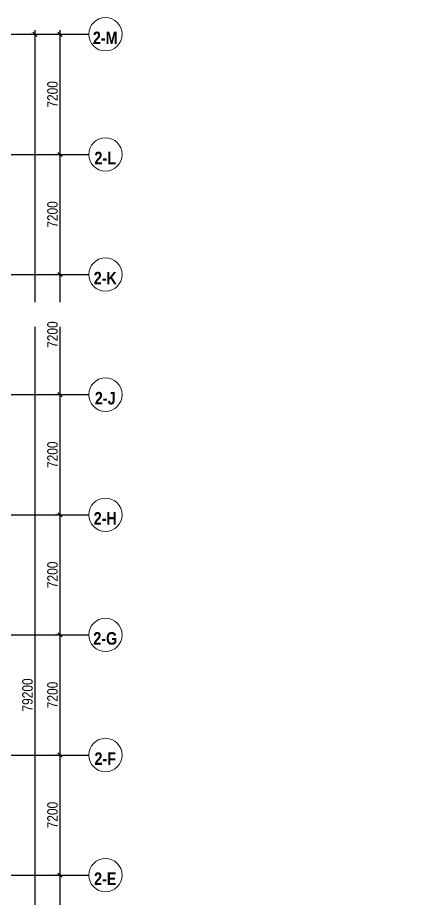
# Model space of a CAD drawing. Header units: millimetres. Extents: x -20146070 to 165023, y -3349561 to 35447.
# Drawn here: x 40471 to 63776, y -47818 to 4975 of the extents above; entities that cross this region are included whole.
import ezdxf
from ezdxf import colors
from ezdxf.entities.mleader import LeaderData, LeaderLine
from ezdxf.math import Vec2, Vec3

# ---------------------------------------------------------------- set-up
doc = ezdxf.new("R2010")
doc.units = ezdxf.units.MM
doc.header["$LTSCALE"] = 50
doc.header["$PDMODE"] = 35
doc.layers.get('Defpoints').update_dxf_attribs({"color": 8, "lineweight": 9})
for name, color, linetype in [('M_FIREALAM-_E-', 10, 'Continuous'), ('NW_DIMENSION', 32, 'Continuous'), ('NW_GRID LINE', 8, 'Continuous')]:
    doc.layers.add(name, color=color, linetype=linetype)
doc.layers.add('S-_ANOTGRID_E', color=8, linetype='Continuous', lineweight=9)
doc.styles.add('Arial Narrow', font='ARIALN.TTF', dxfattribs={"height": 625})
doc.styles.add('Arial Narrow_B', font='ARIALNB.TTF', dxfattribs={"height": 750})
doc.styles.add('RomanS', font='romans__.ttf', dxfattribs={"width": 0.75, "height": 40})
doc.dimstyles.new('IDA_-_Arial_-_2_5mm_-_Black_-_Diagonal', dxfattribs={"dimscale": 304.8, "dimtxt": 639.644359, "dimasz": 0.82021, "dimexe": 0.82021, "dimexo": 1.230315, "dimgap": 0.410105, "dimtad": 1, "dimdec": 0, "dimzin": 0, "dimdsep": 46, "dimtxsty": 'Arial Narrow', "dimblk1": 'OBLIQUE', "dimblk2": 'OBLIQUE', "dimsah": 1, "dimcen": 0.09, "dimdle": 0.82021, "dimadec": 6, "dimazin": 0, "dimtfac": 1, "dimtdec": 4, "dimtix": 1, "dimtmove": 0, "dimatfit": 3, "dimfxl": 1, "dimtvp": 1, "dimtolj": 1, "dimtzin": 0, "dimarcsym": 2})

# ---------------------------------------------------------------- blocks, each defined once
blk = doc.blocks.new('Grid - 4 mm Dia-236334-BLK2 1ST STOREY DOOR SCHEDULE')
at = {"layer": 'S-_ANOTGRID_E'}
blk.add_circle((0, 0), 4, dxfattribs=at)
blk = doc.blocks.new('_Oblique')
at = {"color": 0, "linetype": 'ByBlock', "lineweight": -2}
blk.add_line((-0.5, -0.5), (0.5, 0.5), dxfattribs=at)
blk = doc.blocks.new('DIMBLOCK6-BLK2 1ST STOREY DOOR SCHEDULE')
at = {"layer": 'Defpoints', "color": 0, "transparency": 16777216}
for p in [(43186, 3975), (43010, -3225), (43186, -3225)]:
    blk.add_point(p, dxfattribs=at)
at = {"layer": 'NW_DIMENSION', "color": 0, "lineweight": -2, "transparency": 16777216}
for p, q in [((43010, 4225), (43010, -3475)), ((42811, 3975), (42760, 3975)), ((42811, -3225), (42760, -3225))]:
    blk.add_line(p, q, dxfattribs=at)
at = {"layer": 'NW_DIMENSION', "color": 0, "lineweight": -2, "transparency": 16777216, "xscale": 250, "yscale": 250, "zscale": 250}
for p, rotation in [((43010, 3975), 90), ((43010, -3225), 270)]:
    blk.add_blockref('_Oblique', p, dxfattribs=dict(at, rotation=rotation))
at = {"layer": 'NW_DIMENSION', "color": 0, "transparency": 16777216, "insert": (42565, 375), "char_height": 625, "attachment_point": 5, "rotation": 90, "style": 'Arial Narrow'}
blk.add_mtext('\\A1;7200', dxfattribs=at)
blk = doc.blocks.new('DIMBLOCK7-BLK2 1ST STOREY DOOR SCHEDULE')
at = {"layer": 'Defpoints', "color": 0, "transparency": 16777216}
for p in [(43186, -3225), (43010, -10425), (43186, -10425)]:
    blk.add_point(p, dxfattribs=at)
at = {"layer": 'NW_DIMENSION', "color": 0, "lineweight": -2, "transparency": 16777216}
for p, q in [((43010, -2975), (43010, -10675)), ((42811, -3225), (42760, -3225)), ((42811, -10425), (42760, -10425))]:
    blk.add_line(p, q, dxfattribs=at)
at = {"layer": 'NW_DIMENSION', "color": 0, "lineweight": -2, "transparency": 16777216, "xscale": 250, "yscale": 250, "zscale": 250}
for p, rotation in [((43010, -3225), 90), ((43010, -10425), 270)]:
    blk.add_blockref('_Oblique', p, dxfattribs=dict(at, rotation=rotation))
at = {"layer": 'NW_DIMENSION', "color": 0, "transparency": 16777216, "insert": (42565, -6825), "char_height": 625, "attachment_point": 5, "rotation": 90, "style": 'Arial Narrow'}
blk.add_mtext('\\A1;7200', dxfattribs=at)
blk = doc.blocks.new('DIMBLOCK8-BLK2 1ST STOREY DOOR SCHEDULE')
at = {"layer": 'Defpoints', "color": 0, "transparency": 16777216}
for p in [(43186, -10425), (43010, -17625), (43186, -17625)]:
    blk.add_point(p, dxfattribs=at)
at = {"layer": 'NW_DIMENSION', "color": 0, "lineweight": -2, "transparency": 16777216}
for p, q in [((42811, -10425), (42760, -10425)), ((43010, -10175), (43010, -17875)), ((42811, -17625), (42760, -17625))]:
    blk.add_line(p, q, dxfattribs=at)
at = {"layer": 'NW_DIMENSION', "color": 0, "lineweight": -2, "transparency": 16777216, "xscale": 250, "yscale": 250, "zscale": 250}
for p, rotation in [((43010, -10425), 90), ((43010, -17625), 270)]:
    blk.add_blockref('_Oblique', p, dxfattribs=dict(at, rotation=rotation))
at = {"layer": 'NW_DIMENSION', "color": 0, "transparency": 16777216, "insert": (42565, -14025), "char_height": 625, "attachment_point": 5, "rotation": 90, "style": 'Arial Narrow'}
blk.add_mtext('\\A1;7200', dxfattribs=at)
blk = doc.blocks.new('DIMBLOCK9-BLK2 1ST STOREY DOOR SCHEDULE')
at = {"layer": 'Defpoints', "color": 0, "transparency": 16777216}
for p in [(43186, -17625), (43010, -24825), (43186, -24825)]:
    blk.add_point(p, dxfattribs=at)
at = {"layer": 'NW_DIMENSION', "color": 0, "lineweight": -2, "transparency": 16777216}
for p, q in [((43010, -17375), (43010, -25075)), ((42811, -17625), (42760, -17625)), ((42811, -24825), (42760, -24825))]:
    blk.add_line(p, q, dxfattribs=at)
at = {"layer": 'NW_DIMENSION', "color": 0, "lineweight": -2, "transparency": 16777216, "xscale": 250, "yscale": 250, "zscale": 250}
for p, rotation in [((43010, -17625), 90), ((43010, -24825), 270)]:
    blk.add_blockref('_Oblique', p, dxfattribs=dict(at, rotation=rotation))
at = {"layer": 'NW_DIMENSION', "color": 0, "transparency": 16777216, "insert": (42565, -21225), "char_height": 625, "attachment_point": 5, "rotation": 90, "style": 'Arial Narrow'}
blk.add_mtext('\\A1;7200', dxfattribs=at)
blk = doc.blocks.new('DIMBLOCK10-BLK2 1ST STOREY DOOR SCHEDULE')
at = {"layer": 'Defpoints', "color": 0, "transparency": 16777216}
for p in [(43186, -24825), (43010, -32025), (43186, -32025)]:
    blk.add_point(p, dxfattribs=at)
at = {"layer": 'NW_DIMENSION', "color": 0, "lineweight": -2, "transparency": 16777216}
for p, q in [((43010, -24575), (43010, -32275)), ((42811, -24825), (42760, -24825)), ((42811, -32025), (42760, -32025))]:
    blk.add_line(p, q, dxfattribs=at)
at = {"layer": 'NW_DIMENSION', "color": 0, "lineweight": -2, "transparency": 16777216, "xscale": 250, "yscale": 250, "zscale": 250}
for p, rotation in [((43010, -24825), 90), ((43010, -32025), 270)]:
    blk.add_blockref('_Oblique', p, dxfattribs=dict(at, rotation=rotation))
at = {"layer": 'NW_DIMENSION', "color": 0, "transparency": 16777216, "insert": (42565, -28425), "char_height": 625, "attachment_point": 5, "rotation": 90, "style": 'Arial Narrow'}
blk.add_mtext('\\A1;7200', dxfattribs=at)
blk = doc.blocks.new('DIMBLOCK11-BLK2 1ST STOREY DOOR SCHEDULE')
at = {"layer": 'Defpoints', "color": 0, "transparency": 16777216}
for p in [(43186, -32025), (43010, -39225), (43186, -39225)]:
    blk.add_point(p, dxfattribs=at)
at = {"layer": 'NW_DIMENSION', "color": 0, "lineweight": -2, "transparency": 16777216}
for p, q in [((42811, -32025), (42760, -32025)), ((43010, -31775), (43010, -39475)), ((42811, -39225), (42760, -39225))]:
    blk.add_line(p, q, dxfattribs=at)
at = {"layer": 'NW_DIMENSION', "color": 0, "lineweight": -2, "transparency": 16777216, "xscale": 250, "yscale": 250, "zscale": 250}
for p, rotation in [((43010, -32025), 90), ((43010, -39225), 270)]:
    blk.add_blockref('_Oblique', p, dxfattribs=dict(at, rotation=rotation))
at = {"layer": 'NW_DIMENSION', "color": 0, "transparency": 16777216, "insert": (42565, -35625), "char_height": 625, "attachment_point": 5, "rotation": 90, "style": 'Arial Narrow'}
blk.add_mtext('\\A1;7200', dxfattribs=at)
blk = doc.blocks.new('DIMBLOCK12-BLK2 1ST STOREY DOOR SCHEDULE')
at = {"layer": 'Defpoints', "color": 0, "transparency": 16777216}
for p in [(43186, -39225), (43010, -46425), (43186, -46425)]:
    blk.add_point(p, dxfattribs=at)
at = {"layer": 'NW_DIMENSION', "color": 0, "lineweight": -2, "transparency": 16777216}
for p, q in [((43010, -38975), (43010, -46675)), ((42811, -39225), (42760, -39225)), ((42811, -46425), (42760, -46425))]:
    blk.add_line(p, q, dxfattribs=at)
at = {"layer": 'NW_DIMENSION', "color": 0, "lineweight": -2, "transparency": 16777216, "xscale": 250, "yscale": 250, "zscale": 250}
for p, rotation in [((43010, -39225), 90), ((43010, -46425), 270)]:
    blk.add_blockref('_Oblique', p, dxfattribs=dict(at, rotation=rotation))
at = {"layer": 'NW_DIMENSION', "color": 0, "transparency": 16777216, "insert": (42565, -42825), "char_height": 625, "attachment_point": 5, "rotation": 90, "style": 'Arial Narrow'}
blk.add_mtext('\\A1;7200', dxfattribs=at)
blk = doc.blocks.new('DIMBLOCK13-BLK2 1ST STOREY DOOR SCHEDULE')
at = {"layer": 'Defpoints', "color": 0, "transparency": 16777216}
for p in [(43186, -46425), (43010, -53625), (43186, -53625)]:
    blk.add_point(p, dxfattribs=at)
at = {"layer": 'NW_DIMENSION', "color": 0, "lineweight": -2, "transparency": 16777216}
for p, q in [((42811, -46425), (42760, -46425)), ((43010, -46175), (43010, -53875)), ((42811, -53625), (42760, -53625))]:
    blk.add_line(p, q, dxfattribs=at)
at = {"layer": 'NW_DIMENSION', "color": 0, "lineweight": -2, "transparency": 16777216, "xscale": 250, "yscale": 250, "zscale": 250}
for p, rotation in [((43010, -46425), 90), ((43010, -53625), 270)]:
    blk.add_blockref('_Oblique', p, dxfattribs=dict(at, rotation=rotation))
at = {"layer": 'NW_DIMENSION', "color": 0, "transparency": 16777216, "insert": (42565, -50025), "char_height": 625, "attachment_point": 5, "rotation": 90, "style": 'Arial Narrow'}
blk.add_mtext('\\A1;7200', dxfattribs=at)
blk = doc.blocks.new('DIMBLOCK18-BLK2 1ST STOREY DOOR SCHEDULE')
at = {"layer": 'Defpoints', "color": 0, "transparency": 16777216}
for p in [(41686, 3975), (41510, -75225), (41686, -75225)]:
    blk.add_point(p, dxfattribs=at)
at = {"layer": 'NW_DIMENSION', "color": 0, "lineweight": -2, "transparency": 16777216}
for p, q in [((41510, 4225), (41510, -75475)), ((41311, 3975), (41260, 3975)), ((41311, -75225), (41260, -75225))]:
    blk.add_line(p, q, dxfattribs=at)
at = {"layer": 'NW_DIMENSION', "color": 0, "lineweight": -2, "transparency": 16777216, "xscale": 250, "yscale": 250, "zscale": 250}
for p, rotation in [((41510, 3975), 90), ((41510, -75225), 270)]:
    blk.add_blockref('_Oblique', p, dxfattribs=dict(at, rotation=rotation))
at = {"layer": 'NW_DIMENSION', "color": 0, "transparency": 16777216, "insert": (41065, -35625), "char_height": 625, "attachment_point": 5, "rotation": 90, "style": 'Arial Narrow'}
blk.add_mtext('\\A1;79200', dxfattribs=at)

msp = doc.modelspace()

# ---------------------------------------------------------------- linework, layer by layer
at = {"layer": 'NW_GRID LINE'}
for p, q in [((-4794.8, 3975.3), (44738, 3975.3)), ((-4794.8, -3224.7), (44738, -3224.7)), ((-4794.8, -10424.7), (44738, -10424.7)), ((-4794.8, -17624.7), (44738, -17624.7)), ((-4794.8, -24824.7), (44738, -24824.7)), ((-4794.8, -32024.7), (44738, -32024.7)), ((-4794.8, -39224.7), (44738, -39224.7)), ((-4794.8, -46424.7), (44738, -46424.7))]:
    msp.add_line(p, q, dxfattribs=at)

# ---------------------------------------------------------------- block references
at = {"layer": 'NW_GRID LINE', "xscale": 249.9999999999999, "yscale": 249.9999999999999, "zscale": 249.9999999999999, "rotation": 269.9999999999994}
for p in [(45738, 3975.3), (45738, -3224.7), (45738, -10424.7), (45738, -17624.7), (45738, -24824.7), (45738, -32024.7), (45738, -39224.7), (45738, -46424.7)]:
    msp.add_blockref('Grid - 4 mm Dia-236334-BLK2 1ST STOREY DOOR SCHEDULE', p, dxfattribs=at)

# ---------------------------------------------------------------- texts
at = {"layer": 'NW_GRID LINE', "char_height": 750, "attachment_point": 5, "line_spacing_factor": 0.949189, "style": 'Arial Narrow_B'}
for s, insert, width in [('\\pt2499.9975,5000.0025,7500,9999.9975,12500.0025,15000,17499.9975,20000.0025,22500,24999.9975,27500.0025,30000,32499.9975,35000.0025,37500,39999.9975,42500.0025,45000,47499.9975,50000.0025,52500,54999.9975,57500.0025,60000,62499.9975,65000.0025,67500,69999.9975,72500.0025,75000,77499.9975,80000.0025;2-M', (45722.8, 3759.7), 1505), ('\\pt2499.9975,5000.0025,7500,9999.9975,12500.0025,15000,17499.9975,20000.0025,22500,24999.9975,27500.0025,30000,32499.9975,35000.0025,37500,39999.9975,42500.0025,45000,47499.9975,50000.0025,52500,54999.9975,57500.0025,60000,62499.9975,65000.0025,67500,69999.9975,72500.0025,75000,77499.9975,80000.0025;2-L', (45722.8, -3440.3), 1307.5), ('\\pt2499.9975,5000.0025,7500,9999.9975,12500.0025,15000,17499.9975,20000.0025,22500,24999.9975,27500.0025,30000,32499.9975,35000.0025,37500,39999.9975,42500.0025,45000,47499.9975,50000.0025,52500,54999.9975,57500.0025,60000,62499.9975,65000.0025,67500,69999.9975,72500.0025,75000,77499.9975,80000.0025;2-K', (45724.1, -10640.3), 1405), ('\\pt2499.9975,5000.0025,7500,9999.9975,12500.0025,15000,17499.9975,20000.0025,22500,24999.9975,27500.0025,30000,32499.9975,35000.0025,37500,39999.9975,42500.0025,45000,47499.9975,50000.0025,52500,54999.9975,57500.0025,60000,62499.9975,65000.0025,67500,69999.9975,72500.0025,75000,77499.9975,80000.0025;2-J', (45722.8, -17840.3), 1257.5), ('\\pt2499.9975,5000.0025,7500,9999.9975,12500.0025,15000,17499.9975,20000.0025,22500,24999.9975,27500.0025,30000,32499.9975,35000.0025,37500,39999.9975,42500.0025,45000,47499.9975,50000.0025,52500,54999.9975,57500.0025,60000,62499.9975,65000.0025,67500,69999.9975,72500.0025,75000,77499.9975,80000.0025;2-H', (45724.1, -25040.3), 1405), ('\\pt2499.9975,5000.0025,7500,9999.9975,12500.0025,15000,17499.9975,20000.0025,22500,24999.9975,27500.0025,30000,32499.9975,35000.0025,37500,39999.9975,42500.0025,45000,47499.9975,50000.0025,52500,54999.9975,57500.0025,60000,62499.9975,65000.0025,67500,69999.9975,72500.0025,75000,77499.9975,80000.0025;2-G', (45724.1, -32240.3), 1455), ('\\pt2499.9975,5000.0025,7500,9999.9975,12500.0025,15000,17499.9975,20000.0025,22500,24999.9975,27500.0025,30000,32499.9975,35000.0025,37500,39999.9975,42500.0025,45000,47499.9975,50000.0025,52500,54999.9975,57500.0025,60000,62499.9975,65000.0025,67500,69999.9975,72500.0025,75000,77499.9975,80000.0025;2-F', (45722.8, -39440.3), 1307.5), ('\\pt2499.9975,5000.0025,7500,9999.9975,12500.0025,15000,17499.9975,20000.0025,22500,24999.9975,27500.0025,30000,32499.9975,35000.0025,37500,39999.9975,42500.0025,45000,47499.9975,50000.0025,52500,54999.9975,57500.0025,60000,62499.9975,65000.0025,67500,69999.9975,72500.0025,75000,77499.9975,80000.0025;2-E', (45722.8, -46640.3), 1357.5)]:
    msp.add_mtext(s, dxfattribs=dict(at, insert=insert, width=width))

# ---------------------------------------------------------------- dimensions: what is measured, and where the dimension line sits
at = {"layer": 'NW_DIMENSION', "color": 252, "true_color": 0x939598}
for base, p1, p2, override, picture, middle in [((41509.5, -75224.7), (41686.3, 3975.3), (41686.3, -75224.7), {"dimpost": '<>', "dimfxl": 79200}, 'DIMBLOCK18-BLK2 1ST STOREY DOOR SCHEDULE', (41065.4, -35624.7)), ((43009.5, -3224.7), (43186.3, 3975.3), (43186.3, -3224.7), {"dimpost": '<>', "dimfxl": 7200}, 'DIMBLOCK6-BLK2 1ST STOREY DOOR SCHEDULE', (42565.4, 375.3)), ((43009.5, -10424.7), (43186.3, -3224.7), (43186.3, -10424.7), {"dimpost": '<>', "dimfxl": 7200}, 'DIMBLOCK7-BLK2 1ST STOREY DOOR SCHEDULE', (42565.4, -6824.7)), ((43009.5, -17624.7), (43186.3, -10424.7), (43186.3, -17624.7), {"dimpost": '<>', "dimfxl": 7200}, 'DIMBLOCK8-BLK2 1ST STOREY DOOR SCHEDULE', (42565.4, -14024.7)), ((43009.5, -24824.7), (43186.3, -17624.7), (43186.3, -24824.7), {"dimpost": '<>', "dimfxl": 7200}, 'DIMBLOCK9-BLK2 1ST STOREY DOOR SCHEDULE', (42565.4, -21224.7)), ((43009.5, -32024.7), (43186.3, -24824.7), (43186.3, -32024.7), {"dimpost": '<>', "dimfxl": 7200}, 'DIMBLOCK10-BLK2 1ST STOREY DOOR SCHEDULE', (42565.4, -28424.7)), ((43009.5, -39224.7), (43186.3, -32024.7), (43186.3, -39224.7), {"dimpost": '<>', "dimfxl": 7200}, 'DIMBLOCK11-BLK2 1ST STOREY DOOR SCHEDULE', (42565.4, -35624.7)), ((43009.5, -46424.7), (43186.3, -39224.7), (43186.3, -46424.7), {"dimpost": '<>', "dimfxl": 7200}, 'DIMBLOCK12-BLK2 1ST STOREY DOOR SCHEDULE', (42565.4, -42824.7)), ((43009.5, -53624.7), (43186.3, -46424.7), (43186.3, -53624.7), {"dimpost": '<>', "dimfxl": 7200}, 'DIMBLOCK13-BLK2 1ST STOREY DOOR SCHEDULE', (42565.4, -50024.7))]:
    dim = msp.add_linear_dim(base=base, p1=p1, p2=p2, angle=90, dimstyle='IDA_-_Arial_-_2_5mm_-_Black_-_Diagonal', override=override, dxfattribs=at)
    dim.commit()
    dim.dimension.update_dxf_attribs({"geometry": picture, "text_midpoint": middle})

# ---------------------------------------------------------------- next in the draw order: leaders
at = {"layer": 'M_FIREALAM-_E-', "lineweight": 20}
ml = msp.add_multileader_mtext('Standard', dxfattribs=at)
ml.set_content('{\\fArial|b0|i0|c0|p34;\\L\\C7;LEGENDS:}', color=10, style='RomanS')
ml.set_leader_properties(color=12)
ml.build(insert=Vec2(0, 0))
ml.multileader.update_dxf_attribs({"dogleg_length": 9.41, "arrow_head_size": 337.5, "scale": 75})
ctx = ml.context
ctx.base_point, ctx.scale, ctx.char_height, ctx.arrow_head_size, ctx.landing_gap_size, ctx.plane_origin = Vec3(-65729, -13081.2), 75, 525, 337.5, 225, Vec3(-66733.4, -15653.4)
notes = []
notes.append((ctx, [(0, (0, 0, 0), (0, 0), (1, 0), 1, [])]))
ctx.mtext.insert, ctx.mtext.width, ctx.mtext.defined_height, ctx.mtext.line_spacing_style, ctx.mtext.flow_direction = Vec3(-65504, -12766.2), 2889.802, 1558.4, 2, 5
ctx.mtext.has_bg_fill, ctx.mtext.bg_color, ctx.mtext.bg_scale_factor, ctx.mtext.bg_transparency, ctx.mtext.use_window_bg_color = 1, -1073741824, 1.5, 0, 1
for ctx, leaders in notes:
    for number, flags, end, landing, length, lines in leaders:
        leader = LeaderData()
        leader.index, (leader.has_last_leader_line, leader.has_dogleg_vector, leader.attachment_direction) = number, flags
        leader.last_leader_point, leader.dogleg_vector, leader.dogleg_length = Vec3(end), Vec3(landing), length
        for number, points, colour, breaks in lines:
            line = LeaderLine()
            line.index, line.vertices, line.color, line.breaks = number, Vec3.list(points), colors.encode_raw_color(colour), breaks
            leader.lines.append(line)
        ctx.leaders.append(leader)

# ---------------------------------------------------------------- next in the draw order: leaders
ml = msp.add_multileader_mtext('Standard', dxfattribs=at)
ml.set_content('{\\fArial|b0|i0|c0|p34;\\L\\C7;LEGENDS:}', color=10, style='RomanS')
ml.set_leader_properties(color=12)
ml.build(insert=Vec2(0, 0))
ml.multileader.update_dxf_attribs({"dogleg_length": 9.41, "arrow_head_size": 337.5, "scale": 75})
ctx = ml.context
ctx.base_point, ctx.scale, ctx.char_height, ctx.arrow_head_size, ctx.landing_gap_size, ctx.plane_origin = Vec3(-52200, -12847.2), 75, 525, 337.5, 225, Vec3(-53204.4, -15419.4)
notes = []
notes.append((ctx, [(0, (0, 0, 0), (0, 0), (1, 0), 1, [])]))
ctx.mtext.insert, ctx.mtext.width, ctx.mtext.defined_height, ctx.mtext.line_spacing_style, ctx.mtext.flow_direction = Vec3(-51975, -12532.2), 2889.802, 1558.4, 2, 5
ctx.mtext.has_bg_fill, ctx.mtext.bg_color, ctx.mtext.bg_scale_factor, ctx.mtext.bg_transparency, ctx.mtext.use_window_bg_color = 1, -1073741824, 1.5, 0, 1
for ctx, leaders in notes:
    for number, flags, end, landing, length, lines in leaders:
        leader = LeaderData()
        leader.index, (leader.has_last_leader_line, leader.has_dogleg_vector, leader.attachment_direction) = number, flags
        leader.last_leader_point, leader.dogleg_vector, leader.dogleg_length = Vec3(end), Vec3(landing), length
        for number, points, colour, breaks in lines:
            line = LeaderLine()
            line.index, line.vertices, line.color, line.breaks = number, Vec3.list(points), colors.encode_raw_color(colour), breaks
            leader.lines.append(line)
        ctx.leaders.append(leader)

# ---------------------------------------------------------------- next in the draw order: leaders
ml = msp.add_multileader_mtext('Standard', dxfattribs=at)
ml.set_content('{\\fArial|b0|i0|c0|p34;\\L\\C7;LEGENDS:}', color=10, style='RomanS')
ml.set_leader_properties(color=12)
ml.build(insert=Vec2(0, 0))
ml.multileader.update_dxf_attribs({"dogleg_length": 9.41, "arrow_head_size": 337.5, "scale": 75})
ctx = ml.context
ctx.base_point, ctx.scale, ctx.char_height, ctx.arrow_head_size, ctx.landing_gap_size, ctx.plane_origin = Vec3(-164313.4, -12659.2), 75, 525, 337.5, 225, Vec3(-165317.8, -15231.4)
notes = []
notes.append((ctx, [(0, (0, 0, 0), (0, 0), (1, 0), 1, [])]))
ctx.mtext.insert, ctx.mtext.width, ctx.mtext.defined_height, ctx.mtext.line_spacing_style, ctx.mtext.flow_direction = Vec3(-164088.4, -12344.2), 2889.802, 1558.4, 2, 5
ctx.mtext.has_bg_fill, ctx.mtext.bg_color, ctx.mtext.bg_scale_factor, ctx.mtext.bg_transparency, ctx.mtext.use_window_bg_color = 1, -1073741824, 1.5, 0, 1
for ctx, leaders in notes:
    for number, flags, end, landing, length, lines in leaders:
        leader = LeaderData()
        leader.index, (leader.has_last_leader_line, leader.has_dogleg_vector, leader.attachment_direction) = number, flags
        leader.last_leader_point, leader.dogleg_vector, leader.dogleg_length = Vec3(end), Vec3(landing), length
        for number, points, colour, breaks in lines:
            line = LeaderLine()
            line.index, line.vertices, line.color, line.breaks = number, Vec3.list(points), colors.encode_raw_color(colour), breaks
            leader.lines.append(line)
        ctx.leaders.append(leader)

doc.saveas('drawing.dxf')
